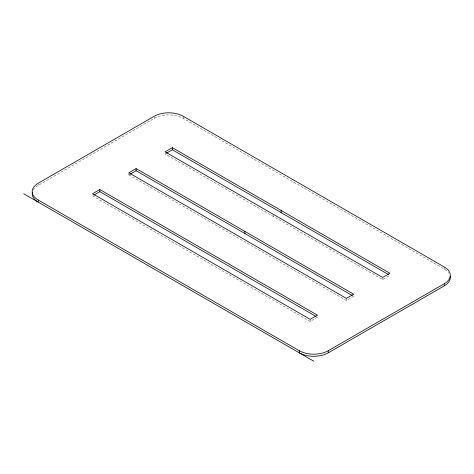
<?xml version="1.0" encoding="UTF-8"?>
<svg xmlns="http://www.w3.org/2000/svg" width="474" height="474" viewBox="0 0 474 474"><rect width="100%" height="100%" fill="white"/><g stroke="black" fill="none" stroke-linecap="round" stroke-linejoin="round"><path stroke-width="0.36" stroke-dasharray="2.37 1.78" d="M33.198 190.08A20.512 11.844 0 0 1 38.204 185.364L154.228 118.376A20.512 11.844 0 0 1 183.237 118.376L444.292 269.096A20.512 11.844 0 0 1 448.528 272.651M128.851 173.49L128.851 174.894L130.06 174.195M92.59 195.827L310.138 321.431L317.39 317.242L317.39 315.133M128.851 174.894L346.393 300.498L353.645 296.309L353.645 294.2M165.106 152.557L165.106 153.961L382.654 279.565L389.906 275.376M444.292 266.986L444.292 269.096M382.654 278.155L382.654 279.565M346.393 298.389L346.393 300.498M310.138 319.322L310.138 321.431M273.877 214.651L273.877 216.76M183.237 116.266L183.237 118.376M154.228 116.971L154.228 118.376M38.204 183.953L38.204 185.364"/><path stroke-width="0.71" d="M99.842 189.535L92.59 193.718L310.138 319.322L317.39 315.133L99.842 189.535L99.842 191.644L316.111 316.502M136.097 168.602L128.851 172.785L346.393 298.389L353.645 294.2L136.097 168.602L136.097 170.711L352.366 295.569M172.358 147.669L165.106 151.852L382.654 277.45L389.906 273.267L172.358 147.669L172.358 149.778L388.627 274.636M93.799 195.134L99.842 191.644M130.06 174.195L136.097 170.711M166.315 153.262L172.358 149.778M38.204 199.998L299.26 350.719A20.512 11.844 0 0 0 328.269 350.719L444.292 283.73A20.512 11.844 0 0 0 444.292 266.986L183.237 116.266A20.512 11.844 0 0 0 154.228 116.266L38.204 183.254A20.512 11.844 0 0 0 38.204 199.998L38.204 202.108A20.512 11.844 0 0 1 32.309 192.497M299.26 350.719L299.26 352.828A20.512 11.844 0 0 0 328.269 352.828L444.292 285.84A20.512 11.844 0 0 0 450.187 276.235M23.7 193.736L313.764 361.2M444.292 283.73L444.292 285.84M328.269 350.719L328.269 352.828M281.129 210.468L281.129 212.577M244.874 231.401L244.874 233.51"/></g></svg>
